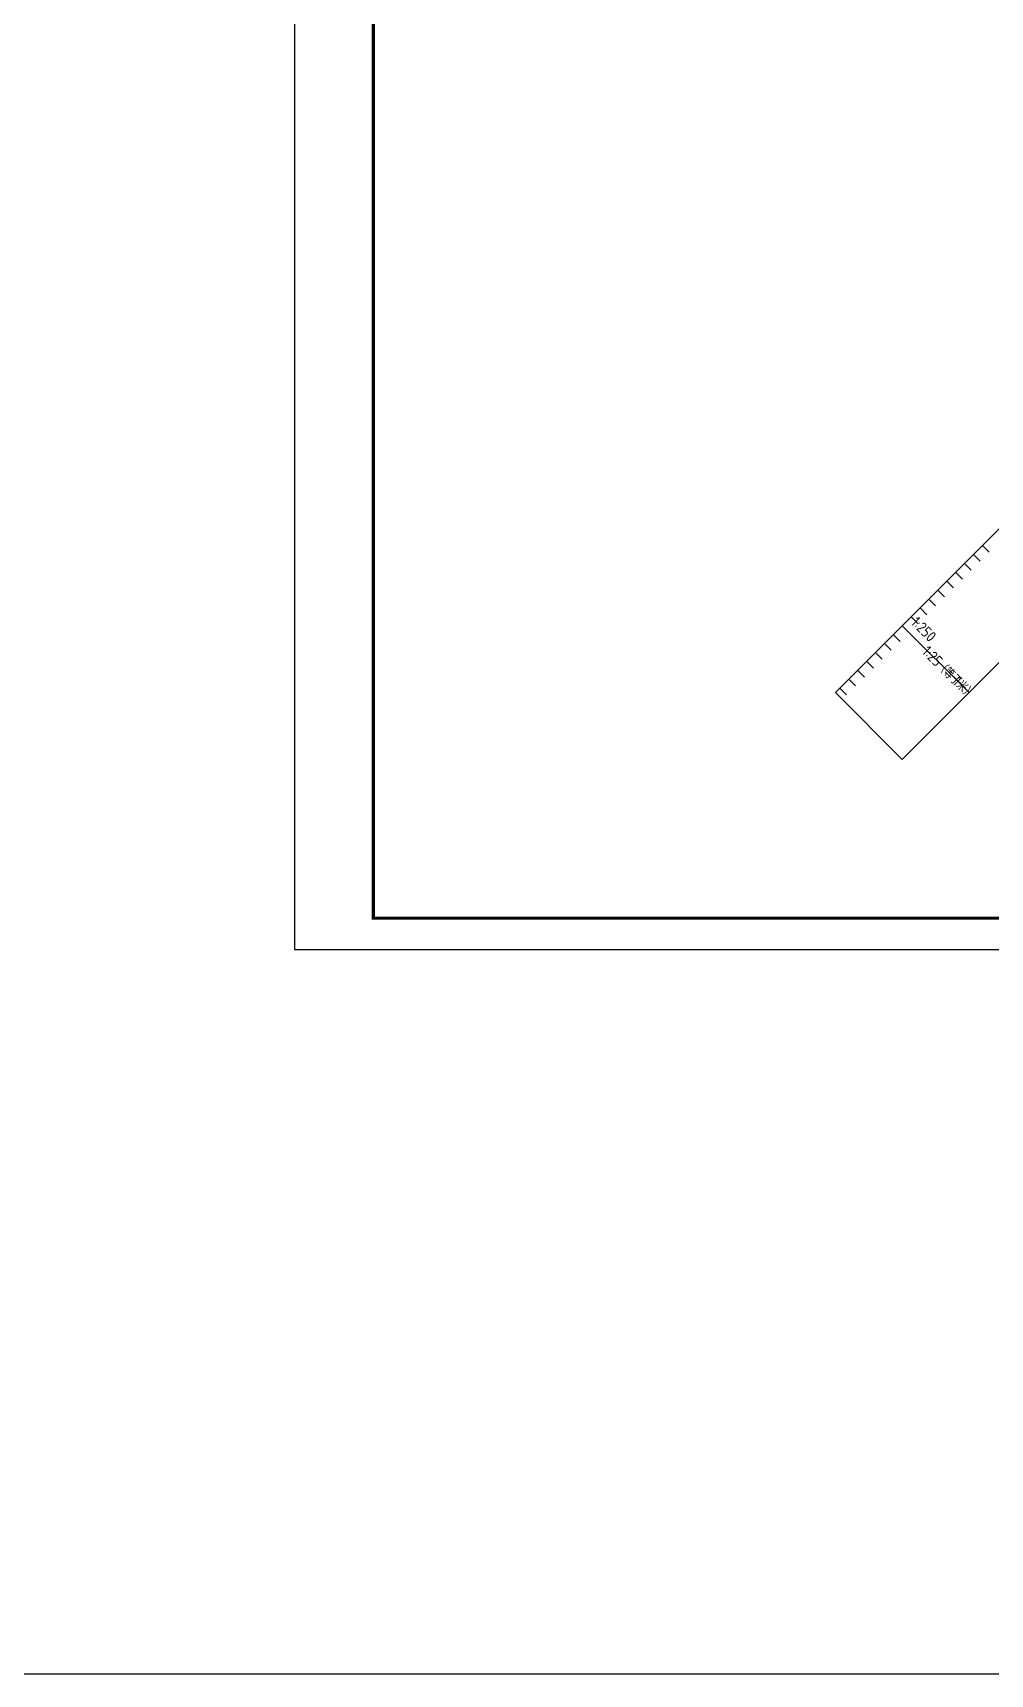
# Model space of a CAD drawing. Header units: millimetres. Extents: x 38046 to 69892, y 8139 to 15731.
# Drawn here: x 43493 to 43798, y 14658 to 15179 of the extents above; entities that cross this region are included whole.
import ezdxf

# ---------------------------------------------------------------- set-up
doc = ezdxf.new("R2010")
doc.units = ezdxf.units.MM
doc.header["$LTSCALE"] = 1000
doc.header["$MEASUREMENT"] = 0
doc.layers.get('0').update_dxf_attribs({"color": 3})
for name, color, linetype in [('PUB_TEXT', 3, 'Continuous'), ('PUB_TITLE', 4, 'Continuous'), ('图层1', 1, 'Continuous'), ('图层3', 253, 'Continuous')]:
    doc.layers.add(name, color=color, linetype=linetype)
doc.styles.get("Standard").update_dxf_attribs({"font": 'gbenor.shx', "bigfont": 'gbcbig.shx'})

msp = doc.modelspace()

# ---------------------------------------------------------------- linework, layer by layer
msp.add_line((43769.58, 14990.38), (43790.79, 14969.17))
at = {"layer": 'PUB_TITLE'}
msp.add_lwpolyline([(43576.51, 14887.56), (44417.51, 14887.56), (44417.51, 15481.56), (43576.51, 15481.56)], close=True, dxfattribs=at)
at = {"layer": 'PUB_TITLE', "const_width": 1}
msp.add_lwpolyline([(43601.51, 14897.56), (44407.51, 14897.56), (44407.51, 15471.56), (43601.51, 15471.56)], close=True, dxfattribs=at)
at = {"layer": '图层1'}
msp.add_lwpolyline([(43967.57, 15188.37), (43748.36, 15407.58), (43769.58, 15428.79), (44009.99, 15188.37), (43769.58, 14947.96), (43748.36, 14969.17), (43967.57, 15188.37)], dxfattribs=at)
at = {"layer": '图层3'}
for p, q in [((43795.03, 15015.84), (43797.15, 15013.72)), ((43789.38, 15010.18), (43791.5, 15008.06)), ((43792.2, 15013.01), (43794.33, 15010.89)), ((43783.72, 15004.52), (43785.84, 15002.4)), ((43786.55, 15007.35), (43788.67, 15005.23)), ((43778.06, 14998.87), (43780.18, 14996.75)), ((43780.89, 15001.7), (43783.01, 14999.58)), ((43775.23, 14996.04), (43777.35, 14993.92)), ((43772.4, 14993.21), (43774.53, 14991.09)), ((43763.92, 14984.73), (43766.04, 14982.6)), ((43766.75, 14987.55), (43768.87, 14985.43)), ((43758.26, 14979.07), (43760.38, 14976.95)), ((43761.09, 14981.9), (43763.21, 14979.78)), ((43752.61, 14973.41), (43754.73, 14971.29)), ((43755.43, 14976.24), (43757.56, 14974.12)), ((43749.78, 14970.58), (43751.9, 14968.46))]:
    msp.add_line(p, q, dxfattribs=at)
at = {"layer": '图层3', "color": 1}
msp.add_lwpolyline([(39698.92, 15730.65), (45165.72, 15730.65), (45165.72, 14657.51), (39698.92, 14657.51)], close=True, dxfattribs=at)

# ---------------------------------------------------------------- texts
at = {"layer": 'PUB_TEXT'}
for s, height, p in [('1:250', 3.5, (43772.07, 14991.15)), ('1:25', 3.5, (43775.54, 14981.88)), ('（等于', 3.376, (43780.08, 14977.34)), ('1', 3.5, (43785.29, 14972.13)), ('米）', 3.376, (43786.32, 14971.1))]:
    msp.add_text(s, height=height, rotation=315, dxfattribs=at).set_placement(p)

doc.saveas('drawing.dxf')
